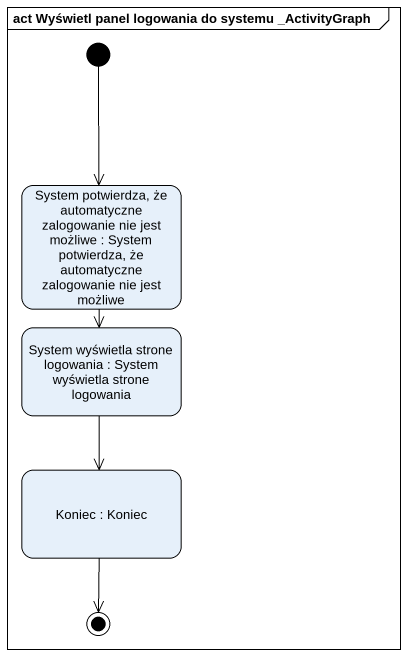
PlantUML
@startuml
mainframe act Wyświetl panel logowania do systemu _ActivityGraph
hide empty description
state "System potwierdza, że automatyczne zalogowanie nie jest możliwe : System potwierdza, że automatyczne zalogowanie nie jest możliwe" as System_potwierdza_że
state "System wyświetla strone logowania : System wyświetla strone logowania" as System_wyświetla_strone
state "Koniec : Koniec" as Koniec
[*] --> System_potwierdza_że
System_potwierdza_że --> System_wyświetla_strone
System_wyświetla_strone --> Koniec
Koniec --> [*]
@enduml
